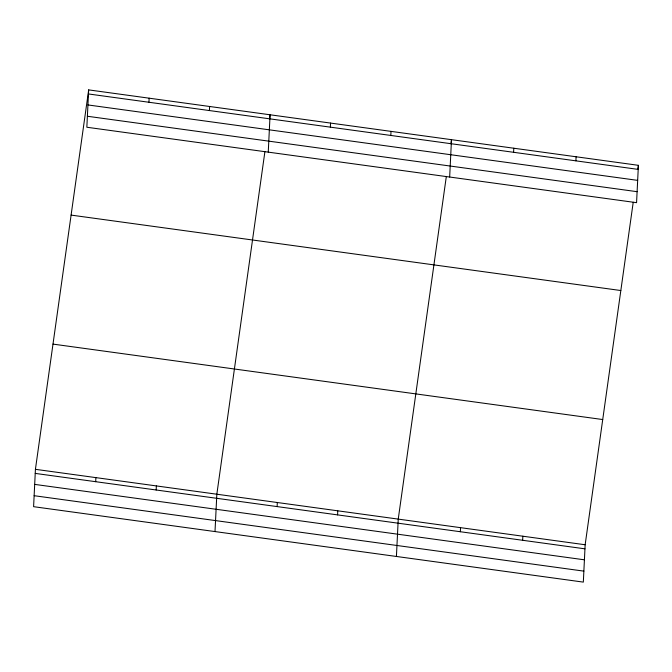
<?xml version="1.0" encoding="UTF-8"?>
<svg xmlns="http://www.w3.org/2000/svg" width="672" height="672" viewBox="0 0 672 672"><rect width="100%" height="100%" fill="white"/><g stroke="black" fill="none" stroke-linecap="round" stroke-linejoin="round"><path stroke-width="1.01" d="M88.67 89.888L86.848 127.243L636.569 202.675L638.4 165.32L88.67 89.888L35.423 469.325L33.6 506.68L583.33 582.112L585.152 544.757L633.217 202.264M95.701 481.698L95.894 477.624M148.94 102.253L149.142 98.179M156.164 489.997L156.366 485.923M209.412 110.552L209.614 106.478M215.006 531.577L216.838 494.222L264.894 151.729M268.254 152.132L270.085 114.778L269.506 118.885M277.108 506.587L277.309 502.513M330.355 127.151L330.557 123.077M337.579 514.886L337.781 510.812M390.827 135.45L391.02 131.376M396.421 556.466L398.244 519.112L446.309 176.618M449.669 177.03L451.492 139.675L450.92 143.774M460.354 531.737L460.547 527.663M513.593 152.292L513.794 148.218M522.648 540.288L522.85 536.214M575.896 160.843L576.097 156.769M637.82 169.428L638.4 165.32M88.477 93.962L638.198 169.394M87.94 104.941L637.661 180.373M87.385 116.256L637.106 191.688M71.106 215.099L620.827 290.531M52.996 344.106L602.725 419.546M35.423 469.325L585.152 544.757M35.23 473.399L584.951 548.831M34.692 484.386L584.413 559.818M34.138 495.701L583.867 571.133"/></g></svg>
